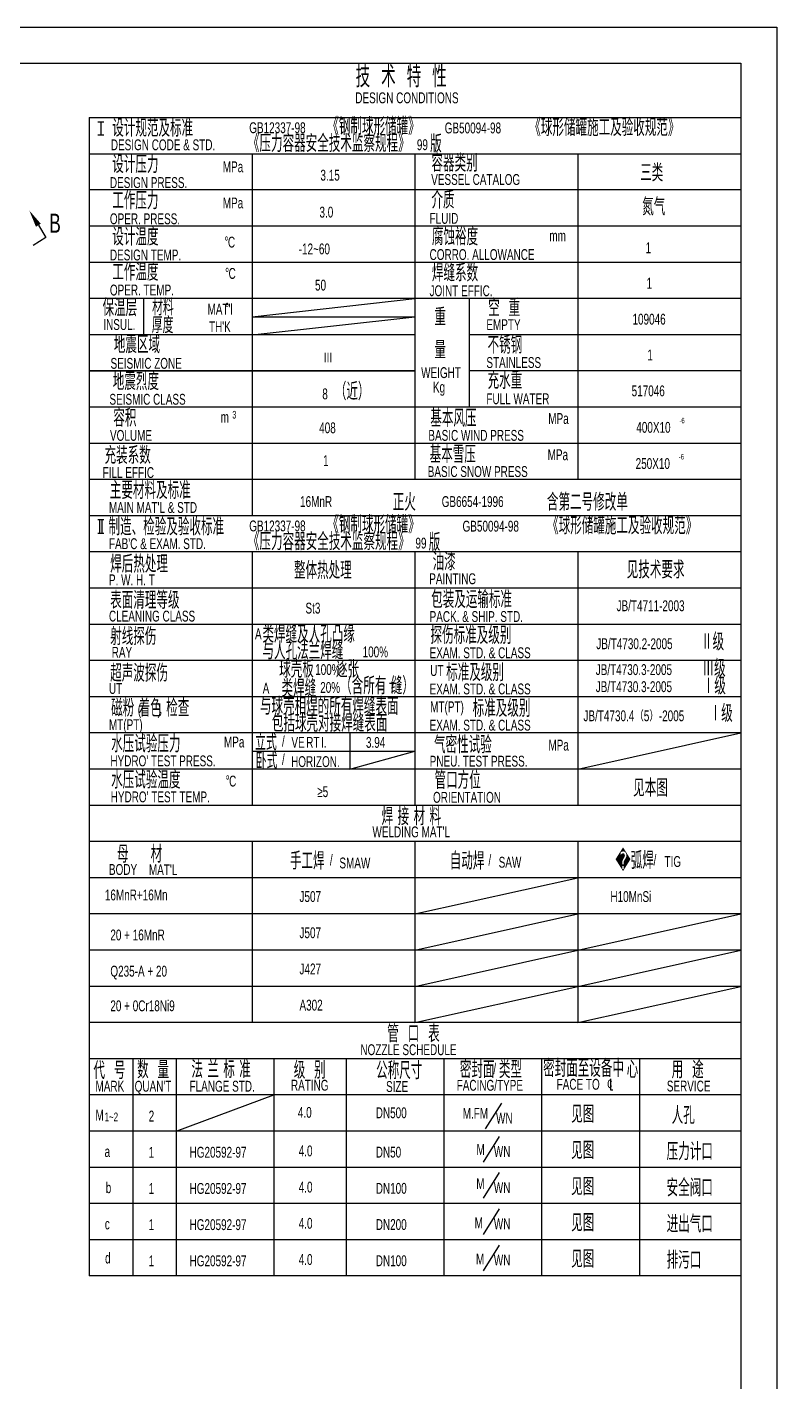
# Model space of a CAD drawing. Header units: millimetres. Extents: x 498745 to 743872, y 17439 to 118325.
# Drawn here: x 557241 to 566564, y 70787 to 87629 of the extents above; entities that cross this region are included whole.
import ezdxf

# ---------------------------------------------------------------- set-up
doc = ezdxf.new("R2010")
doc.units = ezdxf.units.MM
doc.header["$LTSCALE"] = 45
doc.layers.add('HZTXT', color=7, linetype='Continuous')
doc.styles.add('HGCAD', font='HGCAD.SHX', dxfattribs={"width": 0.75, "bigfont": 'HGCADHZ.SHX'})

msp = doc.modelspace()

# ---------------------------------------------------------------- linework, layer by layer
at = {"color": 7, "linetype": 'Continuous'}
for p, q in [((528763.95, 87628.66), (566563.95, 87628.66)), ((566563.95, 87628.66), (566563.95, 60898.66)), ((566113.95, 85603.66), (558013.95, 85603.66)), ((557381.08, 85165.67), (557475.49, 85012.66)), ((557381.08, 85165.67), (557475.49, 85012.66)), ((566113.95, 85153.66), (558013.95, 85153.66)), ((557475.49, 85012.66), (557314.44, 84913.29)), ((566113.95, 84703.66), (558013.95, 84703.66)), ((566113.95, 84253.66), (558013.95, 84253.66)), ((558688.95, 84253.66), (558688.95, 83803.66)), ((562738.95, 84253.66), (562738.95, 82903.66)), ((562063.95, 83803.66), (558013.95, 83803.66)), ((566113.95, 83803.66), (562738.95, 83803.66)), ((562063.95, 83353.66), (558013.95, 83353.66)), ((558013.95, 83353.66), (562063.95, 83353.66)), ((566113.95, 83353.66), (562738.95, 83353.66)), ((566113.95, 83353.66), (562738.95, 83353.66)), ((566113.95, 82903.66), (558013.95, 82903.66)), ((566113.95, 82453.66), (558013.95, 82453.66)), ((566113.95, 82003.66), (558013.95, 82003.66)), ((566113.95, 80653.66), (558013.95, 80653.66)), ((566113.95, 80203.66), (558013.95, 80203.66)), ((566113.95, 79753.66), (558013.95, 79753.66)), ((566113.95, 79303.66), (558013.95, 79303.66)), ((566113.95, 78853.66), (558013.95, 78853.66)), ((561252, 78853.66), (561252, 78403.66)), ((560038.95, 78628.66), (562063.95, 78628.66)), ((566113.95, 78403.66), (558013.95, 78403.66)), ((566113.95, 77953.66), (558013.95, 77953.66)), ((566113.95, 76603.66), (558013.95, 76603.66)), ((566113.95, 76153.66), (558013.95, 76153.66)), ((566113.95, 75703.66), (558013.95, 75703.66)), ((566113.95, 73903.66), (558013.95, 73903.66)), ((566113.96, 73903.66), (558013.96, 73903.66)), ((566113.95, 73453.66), (558013.95, 73453.66)), ((566113.96, 73453.66), (558013.96, 73453.66)), ((566113.95, 73003.66), (558013.95, 73003.66)), ((566113.96, 73003.66), (558013.96, 73003.66)), ((566113.95, 72553.66), (558013.95, 72553.66)), ((566113.96, 72553.66), (558013.96, 72553.66))]:
    msp.add_line(p, q, dxfattribs=at)
at = {"color": 4, "linetype": 'Continuous'}
for p, q in [((529888.95, 87178.66), (566113.95, 87178.66)), ((558013.95, 87178.66), (566113.95, 87178.66)), ((566113.95, 87178.66), (566113.95, 61348.66)), ((558013.95, 86503.66), (566113.95, 86503.66)), ((558013.95, 86503.66), (558013.95, 77953.66)), ((558120.11, 86449.61), (558193, 86449.61)), ((558156.56, 86449.61), (558156.56, 86290.24)), ((566113.95, 86503.66), (566113.95, 77953.66)), ((558120.11, 86290.24), (558193, 86290.24)), ((558013.95, 86053.66), (566113.95, 86053.66)), ((560038.95, 86053.66), (560038.95, 81553.66)), ((562063.95, 86053.66), (562063.95, 82003.66)), ((564088.95, 86053.66), (564088.95, 82003.66)), ((566113.95, 81553.66), (558013.95, 81553.66)), ((558120.11, 81509.18), (558193, 81509.18)), ((558142.59, 81509.18), (558142.59, 81338.18)), ((558170.52, 81509.18), (558170.52, 81338.18)), ((558120.11, 81338.18), (558193, 81338.18)), ((566113.95, 81103.66), (558013.95, 81103.66)), ((560038.95, 81103.66), (560038.95, 77953.66)), ((562063.95, 81103.66), (562063.95, 78853.66)), ((564088.95, 81103.66), (564088.95, 77953.66)), ((562063.95, 78853.66), (562063.95, 78403.66)), ((562063.95, 78403.66), (562063.95, 77953.66)), ((566113.95, 77953.66), (558013.95, 77953.66)), ((558013.95, 77953.66), (558013.95, 75253.66)), ((566113.95, 77953.66), (566113.95, 73903.66)), ((566113.95, 77503.66), (558013.95, 77503.66)), ((560038.95, 77503.66), (560038.95, 75253.66)), ((562063.95, 77503.66), (562063.95, 75253.66)), ((564088.95, 77503.66), (564088.95, 75253.66)), ((566113.95, 77053.66), (558013.95, 77053.66)), ((558013.95, 75253.66), (558013.95, 72103.66)), ((566113.95, 75253.66), (558013.95, 75253.66)), ((566113.95, 74803.66), (558013.95, 74803.66)), ((558553.95, 74803.66), (558553.95, 72103.66)), ((559093.95, 74803.66), (559093.95, 72103.66)), ((560308.95, 74803.66), (560308.95, 72103.66)), ((561208.95, 74803.66), (561208.95, 72103.66)), ((562423.95, 74803.66), (562423.95, 72103.66)), ((563638.95, 74803.66), (563638.95, 72103.66)), ((564853.95, 74803.66), (564853.95, 72103.66)), ((566113.95, 74353.66), (558013.95, 74353.66)), ((566113.95, 72103.66), (558013.95, 72103.66)), ((566113.96, 72103.66), (558013.96, 72103.66))]:
    msp.add_line(p, q, dxfattribs=at)
at = {"linetype": 'Continuous', "ltscale": 100}
for p, q in [((560038.95, 84028.66), (562063.95, 84253.66)), ((560038.95, 83803.66), (562063.95, 84028.66)), ((559093.96, 73903.66), (560308.96, 74353.66))]:
    msp.add_line(p, q, dxfattribs=at)
at = {"color": 7}
for p, q in [((560038.95, 84028.66), (562063.95, 84028.66)), ((564088.95, 78403.66), (566113.95, 78853.66)), ((562063.95, 76603.66), (564088.95, 77053.66)), ((562063.95, 75703.66), (564088.95, 76153.66)), ((564088.95, 75703.66), (566113.95, 76153.66)), ((562063.95, 75253.66), (564088.95, 75703.66)), ((564088.95, 75253.66), (566113.95, 75703.66))]:
    msp.add_line(p, q, dxfattribs=at)
at = {"linetype": 'Continuous'}
for p, q in [((561252, 78403.66), (562063.95, 78628.66)), ((562063.95, 76153.66), (564088.95, 76603.66)), ((564088.95, 76153.66), (566113.95, 76603.66))]:
    msp.add_line(p, q, dxfattribs=at)
at = {"color": 2, "linetype": 'Continuous'}
for p, q in [((564496.67, 74554.7), (564496.67, 74419.22)), ((564496.67, 74419.22), (564521.94, 74419.22)), ((563138.45, 74251.73), (562937.26, 73932.49)), ((563111.09, 73838.19), (562909.89, 73518.94)), ((563111.09, 73388.19), (562909.89, 73068.94)), ((563111.09, 72938.19), (562909.89, 72618.94)), ((563111.09, 72488.19), (562909.89, 72168.94))]:
    msp.add_line(p, q, dxfattribs=at)
at = {"color": 7, "linetype": 'Continuous'}
msp.add_solid([(557350.78, 85146.98), (557411.37, 85184.37), (557268.91, 85347.46)], dxfattribs=at)

# ---------------------------------------------------------------- texts
at = {"color": 2, "linetype": 'Continuous', "style": 'HGCAD', "width": 0.7}
for s, height, p in [('技  术  特  性', 270, (561326.65, 86879.56)), ('DESIGN CONDITIONS', 135, (561321.61, 86681.87)), ('设计规范及标准', 216, (558300.05, 86265.11)), ('GB12337-98      ', 135, (560002.94, 86309.98)), ('《钢制球形储罐》', 216, (560973.18, 86287.24)), ('       GB50094-98   ', 135, (562193.16, 86307.08)), ('《球形储罐施工及验收规范》', 216, (563485.06, 86273.61)), ('DESIGN CODE & STD.', 135, (558282.16, 86097.72)), ('《压力容器安全技术监察规程》', 216, (559986.78, 86075.37)), ('99', 135, (562087.18, 86098.8)), ('版', 216, (562252.25, 86070.16)), ('容器类别', 216, (562268.91, 85831.53)), ('设计压力', 216, (558300.05, 85813.43)), ('MPa', 135, (559674.24, 85824.89)), ('三类', 216, (564863.45, 85710.44)), ('DESIGN PRESS.', 135, (558270.5, 85628.19)), ('3.15', 135, (560887.97, 85720.3)), ('VESSEL CATALOG', 135, (562265.4, 85666.51)), ('工作压力', 216, (558300.05, 85363.43)), ('介质', 216, (562268.34, 85371.49)), ('MPa', 135, (559674.24, 85374.89)), ('3.0', 135, (560876.18, 85260.81)), ('氮气', 216, (564889.23, 85287.92)), ('OPER. PRESS.', 135, (558270.5, 85178.19)), ('FLUID', 135, (562245.51, 85183.54)), ('设计温度', 216, (558300.05, 84913.43)), ('腐蚀裕度', 216, (562274.33, 84915.51)), ('mm', 135, (563734.58, 84966.79)), ('%%d', 135, (559695.27, 84890.63)), ('C', 135, (559738.03, 84887.9)), ('-12~60', 135, (560618.18, 84803.62)), ('1', 135, (564931.71, 84817.46)), ('DESIGN TEMP.', 135, (558270.5, 84728.19)), ('工作温度', 216, (558300.05, 84475.64)), ('CORRO. ALLOWANCE', 135, (562245.51, 84733.54)), ('%%d', 135, (559703.37, 84501.66)), ('C', 135, (559746.12, 84498.94)), ('焊缝系数', 216, (562274.33, 84465.51)), ('OPER. TEMP.', 135, (558270.5, 84292.24)), ('50', 135, (560820.97, 84353.62)), ('JOINT EFFIC.', 135, (562245.51, 84283.54)), ('1', 135, (564942.47, 84376.8)), ('保温层', 216, (558178.57, 84034.87)), ('材料', 202.5, (558795.82, 84044.57)), ('空  重', 216, (562973.7, 84031.43)), ('厚度', 202.5, (558791.29, 83822.72)), ("MAT'l", 135, (559484.46, 84053.62)), ('%%d', 135, (559704.02, 84065.59)), ('重', 216, (562305.58, 83917.62)), ('109046', 135, (564768.03, 83930.23)), ('INSUL.', 135, (558188.73, 83863.47)), ("TH'K", 135, (559502.58, 83836.3)), ('EMPTY', 135, (562951.59, 83862.11)), ('地震区域', 216, (558319.35, 83573.81)), ('量', 216, (562305.58, 83507.91)), ('不锈钢', 216, (562966.11, 83568.61)), ('Ⅲ', 135, (560923.21, 83448.72)), ('1', 135, (564953.22, 83484.71)), ('SEISMIC ZONE', 135, (558278.66, 83381.06)), ('WEIGHT', 135, (562140.64, 83265.55)), ('STAINLESS', 135, (562951.59, 83391.15)), ('充水重', 216, (562966.11, 83128.55)), ('地震烈度', 216, (558305.98, 83115.29)), ('（近）', 216, (561067.38, 82991.28)), ('Kg', 135, (562287.45, 83085.98)), ('SEISMIC CLASS', 135, (558264.7, 82934.41)), ('8', 135, (560911.42, 83001.01)), ('FULL WATER', 135, (562951.59, 82941.15)), ('517046', 135, (564757.54, 83038.7)), ('容积', 216, (558313.19, 82661.83)), ('基本风压', 216, (562254.32, 82659.16)), ('m', 135, (559647.76, 82712.83)), ('3', 94.5, (559791.74, 82762.88)), ('408', 135, (560872.77, 82579.65)), ('MPa', 135, (563720.87, 82695.2)), ('400X10', 135, (564815.53, 82585.53)), ('-6', 67.5, (565350.18, 82703.99)), ('VOLUME', 135, (558271.7, 82485.42)), ('BASIC WIND PRESS', 135, (562230.35, 82485.68)), ('充装系数', 216, (558204.32, 82196.99)), ('基本雪压', 216, (562246.38, 82209.16)), ('MPa', 135, (563712.93, 82245.2)), ('1', 135, (560921.48, 82171.88)), ('250X10', 135, (564807.6, 82135.53)), ('-6', 67.5, (565342.24, 82253.99)), ('FILL EFFIC', 135, (558180.35, 82023.52)), ('BASIC SNOW PRESS', 135, (562222.42, 82035.68)), ('主要材料及标准', 216, (558269.71, 81761.82)), ('含第二号修改单', 216, (563704.86, 81615.65)), ("MAIN MAT'L & STD", 135, (558258.84, 81589.27)), ('16MnR', 135, (560635.03, 81662.72)), ('正火', 216, (561787.52, 81615.65)), ('GB6654-1996', 135, (562395.87, 81662.72)), ('制造、检验及验收标准', 216, (558253.59, 81309.93)), ('《钢制球形储罐》', 216, (560973.18, 81337.24)), ('《球形储罐施工及验收规范》', 216, (563706.58, 81323.37)), ('GB12337-98      ', 135, (560002.94, 81359.98)), ('《压力容器安全技术监察规程》', 216, (559986.78, 81125.37)), ('版', 216, (562234.47, 81117.52)), ('       GB50094-98   ', 135, (562414.67, 81356.84)), ("FAB'C & EXAM. STD.", 135, (558258.84, 81139.27)), ('99', 135, (562069.39, 81146.16)), ('焊后热处理', 216, (558274.18, 80846.17)), ('油漆', 216, (562283.23, 80873.9)), ('见技术要求', 216, (564697.1, 80774.7)), ('整体热处理', 216, (560559.62, 80767.44)), ('P. W. H. T', 135, (558258.84, 80689.27)), ('PAINTING', 135, (562240.7, 80703.43)), ('表面清理等级', 216, (558274.18, 80396.17)), ('包装及运输标准', 216, (562264.9, 80405.69)), ('JB/T4711-2003', 135, (564570.28, 80367.78)), ('CLEANING CLASS', 135, (558258.84, 80239.27)), ('St3', 135, (560702.21, 80338.51)), ('PACK. & SHIP. STD.', 135, (562245.51, 80233.54)), ('射线探伤', 216, (558274.18, 79946.17)), ('类焊缝及人孔凸缘', 216, (560167.3, 79975.96)), ('探伤标准及级别', 216, (562256.9, 79959.93)), ('A', 135, (560074.58, 80017.53)), ('与人孔法兰焊缝', 216, (560167.3, 79766.86)), ('JB/T4730.2-2005', 135, (564318.56, 79895.44)), ('Ⅱ级', 216, (565620.54, 79879.86)), (' RAY', 135, (558258.84, 79789.27)), ('100%', 135, (561412.64, 79794.04)), ('EXAM. STD. & CLASS', 135, (562245.51, 79783.54)), ('超声波探伤', 216, (558274.18, 79490.58)), ('球壳板     逐张', 216, (560375.49, 79540.26)), ('100%', 135, (560823.02, 79574.61)), ('UT', 135, (562252.5, 79561.96)), ('标准及级别', 216, (562451.7, 79497.69)), ('JB/T4730.3-2005', 135, (564311.37, 79574.04)), ('Ⅲ级', 216, (565639.48, 79551.12)), ('类焊缝', 216, (560404.22, 79300.7)), ('（含所有 缝）', 216, (561133.51, 79334.1)), ('JB/T4730.3-2005', 135, (564311.37, 79361.73)), ('Ⅰ级', 216, (565642.13, 79330.9)), ('UT', 135, (558258.84, 79339.27)), ('A', 135, (560170.36, 79342.27)), ('20%', 135, (560885.5, 79352.2)), ('T', 135, (561742.8, 79342.27)), ('EXAM. STD. & CLASS', 135, (562245.51, 79333.54)), ('磁粉 着色 检查', 216, (558286.29, 79056.27)), ('(      )', 135, (558616.96, 79082.12)), ('与球壳相焊的所有焊缝表面', 216, (560135.8, 79078.86)), ('MT(PT)', 135, (562252.5, 79111.96)), ('标准及级别', 216, (562780.82, 79053.23)), ('Ⅰ级', 216, (565727.95, 78989.9)), ('MT(PT)', 135, (558258.84, 78889.27)), ('包括球壳对接焊缝表面', 216, (560284.18, 78868.19)), ('EXAM. STD. & CLASS', 135, (562245.51, 78883.54)), ('JB/T4730.4（5）-2005', 135, (564158.65, 78999.62)), ('水压试验压力', 216, (558286.29, 78611.99)), ('立式', 202.5, (560075.98, 78636.86)), ('/', 135, (560409.99, 78683.69)), ('气密性试验', 216, (562300.48, 78599.88)), ('MPa', 135, (559688.64, 78673.98)), ('3.94', 135, (561454.22, 78669.12)), ('MPa', 135, (563723.05, 78635.55)), ("HYDRO' TEST PRESS.", 135, (558276.96, 78438.94)), ('卧式', 202.5, (560083.91, 78407.26)), ('/', 135, (560409.99, 78458.29)), ('HORIZON.', 135, (560523.38, 78430.28)), ('PNEU. TEST PRESS.', 135, (562246.68, 78435.7)), ('水压试验温度', 216, (558286.29, 78161.99)), ('%%d', 135, (559709.67, 78190.84)), ('C', 135, (559752.42, 78188.12)), ('管口方位', 216, (562307.47, 78158.3)), ('≥5', 135, (560848.36, 78057.15)), ('见本图', 216, (564776.62, 78063.13)), ("HYDRO' TEST TEMP.", 135, (558280.72, 77991.74)), ('ORIENTATION', 135, (562288.08, 77986.16)), ('焊 接 材 料', 216, (561648.48, 77707.1)), ("WELDING MAT'L", 135, (561534.93, 77556.13)), ('母     材', 216, (558358.98, 77240.43)), ('手工焊', 216, (560509.16, 77155.69)), ('/', 135, (561005.79, 77206.54)), ('SMAW', 135, (561123.89, 77170.22)), ('自动焊', 216, (562495.79, 77155.69)), ('/', 135, (562977.11, 77206.54)), ('SAW', 135, (563104.3, 77179.3)), ('\\M+1EBB2弧焊', 216, (564555.09, 77161.75)), ('/', 135, (565030.2, 77206.54)), ('TIG', 135, (565166.47, 77188.38)), ('BODY', 135, (558258.84, 77089.27)), ("MAT'L", 135, (558755.64, 77086.21)), ('16MnR+16Mn', 135, (558207.68, 76772.39)), ('J507', 135, (560627.83, 76752.69)), ('H10MnSi', 135, (564493.78, 76752.69)), ('20 + 16MnR', 135, (558276.04, 76275.21)), ('J507', 135, (560627.83, 76302.69)), ('Q235-A + 20', 135, (558276.04, 75825.21)), ('J427', 135, (560627.83, 75852.69)), ('20 + 0Cr18Ni9', 135, (558276.04, 75394.39)), ('A302', 135, (560627.83, 75402.69)), ('管  口  表', 216, (561719.87, 75007.43)), ('NOZZLE SCHEDULE', 135, (561385.47, 74848.89)), ('代  号', 216, (558066.01, 74550.58)), ('数  量', 216, (558608.7, 74558.32)), ('法 兰 标 准', 216, (559283.38, 74563.79)), ('级  别', 216, (560556.2, 74555.72)), ('公称尺寸', 216, (561580.54, 74549.57)), ('密封面 类型', 216, (562621.79, 74562.59)), ('密封面至设备中', 216, (563656.86, 74576.9)), ('心', 216, (564696.01, 74563.07)), ('用  途', 216, (565255.66, 74560.56)), ('/', 135, (563038.08, 74611.91)), ('MARK', 135, (558091.43, 74394.73)), ("QUAN'T", 135, (558578.35, 74394.73)), ('FLANGE STD.', 135, (559261.17, 74394.73)), ('RATING', 135, (560521.89, 74407.25)), ('SIZE', 135, (561704.04, 74390.89)), ('FACING/TYPE', 135, (562582.62, 74406.43)), ('FACE TO', 135, (563825.35, 74418.94)), ('c', 135, (564454.31, 74439.61)), ('SERVICE', 135, (565195.03, 74396.89)), ('M', 135, (558091.43, 74035.3)), ('1~2', 108, (558204.25, 74026.61)), ('2', 135, (558752.86, 74023.7)), ('4.0', 135, (560607.83, 74069.65)), ('DN500', 135, (561576.24, 74064.5)), ('M.FM', 135, (562657.28, 74057.25)), ('WN', 135, (563071.5, 73998.13)), ('见图', 216, (564005.72, 74007.37)), ('人孔', 216, (565255.66, 73992.59)), ('见图', 216, (564005.72, 73557.37)), ('压力计口', 216, (565193.3, 73542.59)), ('a', 135, (558204.51, 73583.1)), ('1', 135, (558752.86, 73573.7)), ('HG20592-97', 135, (559261.17, 73573.99)), ('4.0', 135, (560618.24, 73590.81)), ('DN50', 135, (561576.24, 73575.37)), ('M', 135, (562828.58, 73608.24)), ('WN', 135, (563044.13, 73584.59)), ('b', 135, (558218.57, 73133.1)), ('4.0', 135, (560618.24, 73140.81)), ('DN100', 135, (561576.24, 73125.37)), ('M', 135, (562826.09, 73184.03)), ('WN', 135, (563044.13, 73134.59)), ('见图', 216, (564005.72, 73107.37)), ('安全阀口', 216, (565193.3, 73092.59)), ('1', 135, (558752.86, 73123.7)), ('HG20592-97', 135, (559261.17, 73123.99)), ('c', 135, (558207.47, 72683.1)), ('1', 135, (558752.86, 72673.7)), ('HG20592-97', 135, (559261.17, 72673.99)), ('4.0', 135, (560618.24, 72690.81)), ('DN200', 135, (561576.24, 72675.37)), ('M', 135, (562804.77, 72696.34)), ('WN', 135, (563044.13, 72684.59)), ('见图', 216, (564005.72, 72657.37)), ('进出气口', 216, (565193.3, 72642.59)), ('见图', 216, (564005.72, 72207.37)), ('排污口', 216, (565193.3, 72192.59)), ('d', 135, (558210.34, 72258.99)), ('1', 135, (558752.86, 72223.7)), ('HG20592-97', 135, (559261.17, 72223.99)), ('4.0', 135, (560618.24, 72240.81)), ('DN100', 135, (561576.24, 72225.37)), ('M', 135, (562822.23, 72246.34)), ('WN', 135, (563044.13, 72234.59))]:
    msp.add_text(s, height=height, dxfattribs=at).set_placement(p)
at = {"style": 'HGCAD', "width": 0.7}
msp.add_text('B', height=237.34, dxfattribs=at).set_placement((557515.1, 85071.97))
at = {"layer": 'HZTXT', "color": 2, "linetype": 'Continuous', "style": 'HGCAD', "width": 0.7}
for s, p in [('VE', (560527.26, 78669.62)), ('RT', (560711.76, 78669.62)), ('I.', (560896.26, 78669.62))]:
    msp.add_text(s, height=135, dxfattribs=at).set_placement(p)

doc.saveas('drawing.dxf')
